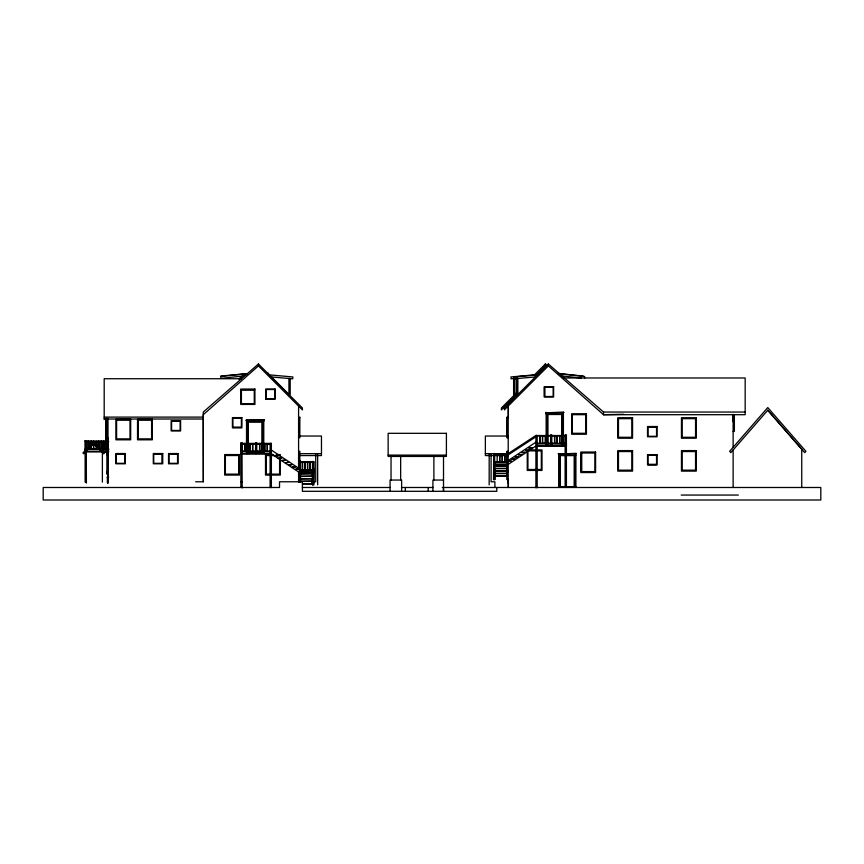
<?xml version="1.0" encoding="UTF-8"?>
<svg xmlns="http://www.w3.org/2000/svg" width="864" height="864" viewBox="0 0 864 864"><rect width="100%" height="100%" fill="white"/><g stroke="black" fill="none" stroke-linecap="round" stroke-linejoin="round"><path stroke-width="1.3" d="M566.406 443.783L566.406 445.684L535.907 445.684M108.346 474.26L108.324 478.278L108.324 477.014M302.486 483.656L313.502 483.678L313.664 468.256L313.038 468.256L312.887 483.97L302.486 483.97M312.908 483.97L313.038 468.256M494.802 454.421L506.812 454.496M312.574 477.014L313.502 477.014L312.682 476.852M767.772 410.206L730.814 452.628L729.659 451.3L767.772 407.56L805.885 451.3L804.73 452.628L767.772 410.206L802.418 449.982M85.126 482.112L85.126 440.802L86.238 440.64L86.4 483.095M107.363 482.728L107.363 477.014L108.475 476.852M240.883 487.361L240.883 443.102L241.996 442.94L242.147 487.966M255.496 453.578L255.647 442.94L256.759 443.102L256.759 453.578M299.203 482.458L299.365 461.419M312.401 484.898L312.671 461.419M517.298 392.072L501.401 407.981L501.401 409.892L517.298 393.984M534.125 375.224L545.346 364.003L547.279 365.828M535.874 375.386L545.346 365.904L545.346 364.003M548.338 364.003L504.392 407.981L504.392 409.892L548.338 365.904L548.338 364.003L603.526 412.052L745.168 412.052M494.608 453.524L494.888 479.606L493.495 479.606L493.776 453.524M508.086 479.606L506.812 479.606L506.974 453.524M550.519 445.684L550.681 435.046L551.794 435.208L551.794 445.684M203.299 481.777L203.256 412.052L258.444 364.003L258.444 365.904L203.256 414.698L203.364 481.777L195.674 481.777M238.81 378.994L244.469 374.069L245.192 374.274L239.76 379.015M107.05 446.051L107.525 438.178M508.075 460.674L535.907 442.184M506.812 453.686L508.086 453.686L536.069 435.359L537.181 435.521L537.181 487.814M508.075 454.961L535.907 436.784M220.86 376.477L247.374 373.637L220.86 376.002L220.86 378.378L243.583 375.948M534.492 374.868L510.937 376.952L511.099 378.821L517.763 378.227M537.484 374.868L513.918 376.952L514.091 378.821L535.41 376.931M623.743 414.299L603.418 414.698L745.168 414.698L745.168 377.978L564.397 377.978M87.005 441.796L108.626 441.796M242.125 443.729L255.496 443.75L241.034 443.891M108 449.064L86.4 449.064M494.867 454.334L506.812 454.334M241.531 378.734L104.188 378.734L104.188 419.299M544.612 387.202L553.176 387.202L553.176 396.511L544.612 396.511L544.612 387.202L544.644 396.479M241.466 389.815L254.21 389.815M288.932 394.502L290.185 394.502L290.185 378.486L288.932 378.486L288.932 394.502L269.298 374.868L292.874 376.952L292.702 378.821L271.372 376.942M546.156 414.094L563.393 414.094M104.188 417.107L203.256 417.107M298.588 417.204L299.84 417.204L299.84 437.713L298.588 437.713M508.388 417.204L506.952 417.204L506.952 437.713L508.205 437.713M298.588 417.679L299.84 417.679M507.244 417.679L508.388 417.679L508.388 406.922M506.952 418.154L508.205 418.154M106.099 418.889L107.05 418.889L107.05 449.939L105.624 450.328L106.099 418.446M104.188 419.018L203.256 419.018M106.888 419.288L108 419.288M246.521 421.589L263.768 421.589M647.978 427L656.543 427L656.543 436.309L647.978 436.309L647.978 427L656.51 427.043M232.891 427.356L241.391 427.356L241.423 418.09L232.859 418.09L232.859 427.399L241.423 427.399M733.126 431.417L734.378 431.417L734.378 414.515M550.519 435.208L551.794 435.208M566.406 487.49L566.406 435.208L565.132 435.208L565.132 487.49M550.519 435.542L535.907 435.521L535.907 487.814M551.794 435.542L566.32 435.521M537.181 435.856L550.519 436.018M551.794 435.931L565.132 435.856M299.938 436.039L321.462 436.039L321.462 455.566L299.938 455.566M508.237 436.039L485.363 436.039L485.363 455.566L508.237 455.566M506.952 436.774L508.205 436.774M106.888 437.908L108 437.908M108 438.858L106.888 438.858L106.888 418.349M85.126 440.802L86.4 440.802M85.212 441.115L108.076 441.115M85.288 441.59L108.626 441.558M240.883 443.102L242.147 443.102M255.496 443.102L256.759 443.102M537.181 443.405L550.519 443.318M551.794 443.405L565.132 443.405M240.959 443.416L255.496 443.426M256.759 443.426L271.372 443.416L271.372 487.609M537.181 443.48L550.519 443.48M551.794 443.426L565.132 443.783L551.794 443.794M256.759 443.75L270.108 443.75M256.759 443.912L270.108 443.912M537.181 443.794L550.519 443.794M566.406 445.997L535.907 445.997L508.075 464.486L493.495 464.486M108 448.74L108.626 448.74M85.288 448.902L108 448.902M108.626 449.334L99.176 449.258L99.241 441.558M85.126 449.377L108.626 449.42M100.526 449.734L108.626 449.734M528.595 449.928L542.009 449.928L542.009 470.437L527.256 470.437L527.256 451.202M85.126 451.278L108.637 451.278M241.034 451.202L255.496 451.31M256.759 451.289L270.108 451.31M242.147 451.375L255.496 451.375M256.759 451.375L270.108 451.375M298.588 451.343L299.84 451.343L299.84 461.603M508.205 451.343L506.952 451.343L506.952 471.852L508.205 471.852M102.762 451.634L108.626 451.634M240.883 451.678L255.496 451.688M256.759 451.688L270.108 451.688M506.952 451.818L508.205 451.818M85.126 451.915L108 451.948M102.762 452.272L108.626 452.272M506.952 452.293L508.205 452.293M106.888 452.898L108 452.898M240.883 453.578L271.372 453.578M299.938 453.665L321.462 453.665M485.363 453.665L508.237 453.665M106.888 453.773L108 453.773M493.495 453.686L494.726 453.524M108 453.924L107.363 454.302L108 454.302M116.338 454.01L124.902 454.01L124.902 463.32L116.338 463.32L116.338 454.01L124.87 454.043M153.738 454.01L162.302 454.01L162.302 463.32L153.738 463.32L153.738 454.01L162.27 454.043L162.27 463.277M168.988 454.01L177.552 454.01L177.552 463.32L168.988 463.32L168.988 454.01L177.52 454.043M240.883 453.892L271.372 453.892L299.214 472.381M493.69 454.021L506.812 454.021M494.77 454.097L506.812 454.097M106.888 454.723L108 454.723M273.564 454.572L265.518 454.572L265.518 475.081L280.271 475.081L280.271 459.702M276.253 454.572L280.271 454.572L280.271 457.142M388.141 455.112L446.407 455.112M558.673 455.231L575.91 455.231M274.223 455.598L266.198 455.522L266.198 474.142L279.59 474.142L279.59 459.508M298.588 460.264L299.84 460.264M298.588 460.739L299.84 460.739M506.952 461.128L511.456 461.095L508.086 461.408M299.203 461.581L300.478 461.581L300.478 482.166M312.401 461.581L313.783 461.581L313.783 484.898M506.952 461.603L508.205 461.603M313.589 461.916L300.478 461.916L312.52 461.992M506.812 461.884L494.77 461.905L506.812 461.959M313.189 461.992L312.714 469.703M300.478 462.229L312.52 462.229M494.77 462.283L506.812 462.283M300.478 462.391L313.513 462.391M313.189 462.856L312.876 461.581L312.876 478.278L313.2 477.014M493.495 464.173L508.205 464.173M648.011 464.465L656.51 464.465M494.273 465.761L507.352 465.761M494.273 466.074L507.352 466.074M494.294 468.32L507.319 468.32M494.294 468.634L507.319 468.634M299.203 468.99L295.834 468.99L299.203 469.303M300.478 469.8L313.513 469.703M300.478 470.178L313.664 470.178M494.327 470.794L508.205 470.912M494.327 471.107L507.406 471.107M106.888 471.517L108 471.517M313.783 472.068L299.084 472.068L313.783 472.381M106.888 472.457L108 472.457M106.888 473.342L108 473.342M494.348 473.299L507.308 473.299M494.348 473.612L507.308 473.612M299.938 473.656L313.016 473.656M299.938 473.969L312.984 473.656M108 474.282L106.888 474.282L106.888 451.948M494.381 475.762L507.395 475.762M494.381 476.075L507.395 476.075M299.97 476.204L312.984 476.204L299.97 476.528M107.363 477.014L108.637 477.014M107.363 477.328L108.551 477.328M107.449 477.727L108.475 477.803M299.884 478.688L312.962 478.688L299.884 479.002M443.513 480.049L432.918 480.049L432.918 491.303M299.97 481.194L312.93 481.194L299.97 481.507M240.883 481.777L242.147 481.777M508.205 483.03L507.881 478.71M302.4 487.49L390.074 487.49M401.501 487.49L433.274 487.49M442.314 487.49L820.8 487.49L820.8 499.997L43.2 499.997L43.2 487.49L279.526 487.49L279.526 481.777L302.4 481.777L302.4 491.303L496.8 491.303L496.8 487.49M681.21 495.061L738.353 495.061M565.132 435.834L565.294 435.046L566.406 435.208M557.939 373.388L583.135 376.078M559.397 373.777L584.593 376.477L584.593 378.378M560.574 375.808L581.396 378.032M268.099 373.14L268.65 373.388M271.372 450.079L299.214 468.569M561.578 376.682L563.587 378.432M548.338 365.904L603.526 414.698L603.526 412.052M271.372 443.416L270.108 443.416L270.108 487.609M258.444 364.003L302.4 407.981L302.4 409.892L258.444 365.904M245.074 374.382L245.689 375.106M494.726 469.12L494.716 479.606M732.985 414.482L733.126 421.621M493.614 460.361L493.776 479.606M313.2 478.278L313.189 461.581L313.189 469.703M801.738 449.204L801.738 487.49M733.126 414.364L733.126 447.368M733.126 449.982L733.126 487.49M581.569 453.06L581.569 471.528M575.91 453.481L575.91 486.67M574.603 455.231L574.603 486.67M574.225 486.67L574.225 455.609L560.358 455.609L560.358 486.67M565.456 435.596L565.456 443.308M563.587 445.932L545.962 445.932M563.393 412.355L563.393 445.543M562.334 435.618L562.334 443.318M562.086 414.094L562.086 445.543M561.708 445.543L561.708 414.482L547.841 414.482L547.841 445.543M559.98 455.231L559.98 486.67M559.786 435.618L559.786 443.318M559.634 435.618L559.634 443.318M558.673 453.481L558.673 486.67M557.248 435.618L557.248 443.318M557.086 435.618L557.086 443.318M554.71 435.618L554.71 443.318M554.548 435.618L554.548 443.318M547.528 435.618L547.528 443.318M547.463 414.094L547.463 445.543M546.156 412.355L546.156 445.543M545.152 435.618L545.152 443.318M542.614 435.618L542.614 443.318M542.452 435.618L542.452 443.318M540.065 435.618L540.065 443.318M539.914 435.618L539.914 443.318M508.388 479.228L508.388 487.49M508.205 406.08L508.205 487.49M507.244 417.204L507.244 436.774M507.244 454.475L507.244 471.852M504.878 454.097L504.878 461.808M504.727 454.097L504.727 461.808M502.34 454.097L502.34 461.808M502.178 454.097L502.178 461.808M499.802 454.097L499.802 461.808M499.64 454.097L499.64 461.808M497.254 454.097L497.102 461.808M494.899 487.49L494.899 481.777L491.087 481.777L491.087 454.28M489.175 454.28L489.175 484.855M443.513 456.419L443.513 491.303L443.437 487.49M433.89 456.419L433.89 480.049M428.188 487.49L428.188 491.303M405.313 487.49L405.313 491.303M401.63 491.303L401.63 480.049L390.074 480.049L390.074 491.303M400.658 456.419L400.658 480.049M391.036 456.419L391.036 480.049M317.65 454.28L317.65 484.855M315.738 454.28L315.738 481.777L311.926 481.777L311.926 484.067M313.664 461.581L313.492 484.877M312.876 477.014L312.876 478.278M312.52 461.581L312.52 484.898M310.187 461.992L310.187 469.703M310.025 461.992L310.025 469.703M307.649 461.992L307.649 469.703M307.487 461.992L307.487 469.703M305.1 461.992L305.1 469.703M304.949 461.992L304.949 469.703M302.562 461.992L302.562 469.703M302.4 461.992L302.4 469.703M298.588 406.08L298.588 468.99M298.588 471.906L298.588 482.296M267.376 443.513L267.376 451.213M267.214 443.513L267.214 451.213M266.166 389.556L266.166 398.79M264.838 443.513L264.838 451.213M264.676 443.513L264.676 451.213M263.768 419.85L263.768 453.038M262.451 421.589L262.451 453.038M262.289 443.513L262.289 451.213M262.073 453.038L262.073 421.978L248.206 421.978L248.206 453.038M259.751 443.513L259.751 451.213M259.589 443.513L259.589 451.213M252.742 443.513L252.742 451.213M252.58 443.513L252.58 451.213M250.193 443.513L250.193 451.213M250.042 443.513L250.042 451.213M247.838 421.589L247.838 453.038M247.655 443.513L247.655 451.213M247.493 443.513L247.493 451.213M246.521 419.85L246.521 453.038M245.117 443.513L245.117 451.213M244.955 443.513L244.955 451.213M241.672 443.491L241.672 451.202M241.196 443.491L241.196 451.202M108 418.349L108 483.181M107.687 438.145L107.687 451.246M107.687 454.302L107.687 483.181M106.855 441.558L107.017 449.258M106.391 441.202L106.391 448.902M106.229 441.202L106.229 448.902M105.775 418.5L105.775 449.939M104.479 441.558L104.479 449.258M104.317 441.558L104.317 449.258M103.842 441.202L103.842 448.902M103.691 441.202L103.691 448.902M102.384 452.477L102.384 482.112M101.941 441.558L101.941 449.258M101.779 441.558L101.779 449.258M101.304 441.202L101.304 448.902M101.142 441.202L101.142 448.902M99.392 441.558L99.392 449.258M98.766 441.202L98.766 448.902M98.604 441.202L98.604 448.902M96.854 441.558L96.854 446.688M96.692 441.558L96.692 446.688M96.228 441.202L96.066 448.902M94.316 441.558L94.316 444.118M94.154 441.558L94.154 444.118M93.679 441.202L93.679 448.902M93.528 441.202L93.528 448.902M91.768 441.558L91.768 445.403M91.616 441.558L91.616 445.403M91.141 441.202L91.141 448.902M90.979 441.202L90.979 448.902M89.23 441.558L89.23 446.688M89.068 441.558L89.068 446.688M88.603 441.202L88.603 448.902M88.441 441.202L88.441 448.902M87.026 449.734L87.026 441.158L85.914 440.996L85.763 451.634M85.99 441.202L85.99 448.902M85.763 452.272L85.763 482.274M85.514 441.202L85.514 448.902M93.755 442.076L82.922 452.92L83.808 453.805L93.755 443.848L103.712 453.805L104.598 452.92L93.755 442.076M514.868 378.486L513.616 378.486L513.616 394.502L514.868 394.502L514.868 378.486M517.86 378.486L516.607 378.486L516.607 394.502L517.86 394.502L517.86 378.486M553.619 386.737L544.169 386.737L544.169 396.986L553.619 396.986L553.619 386.737M254.923 389.048L240.754 389.048L240.754 404.428L254.923 404.428L254.923 389.048M275.13 389.048L265.691 389.048L265.691 399.298L275.13 399.298L275.13 389.048M274.698 389.524L266.123 389.524L266.123 398.822L274.698 398.822L274.698 389.524M254.264 389.761L241.412 389.761L241.412 403.715L254.264 403.715L254.264 389.761M563.771 412.355L545.778 412.744L563.771 412.355M586.418 413.737L571.655 413.737L571.655 434.246L586.418 434.246L586.418 413.737M585.738 414.677L572.335 414.677L572.335 433.296L585.738 433.296L585.738 414.677M241.866 417.614L232.416 417.614L232.416 427.864L241.866 427.864L241.866 417.614M632.556 417.712L617.792 417.712L617.792 438.221L632.556 438.221L632.556 417.712M696.222 417.712L681.458 417.712L681.458 438.221L696.222 438.221L696.222 417.712M631.876 418.662L618.473 418.662L618.473 437.281L631.876 437.281L631.876 418.662M695.542 418.662L682.139 418.662L682.139 437.281L695.542 437.281L695.542 418.662M130.68 419.31L115.916 419.31L115.916 439.819L130.68 439.819L130.68 419.31M152.28 419.31L137.516 419.31L137.516 439.819L152.28 439.819L152.28 419.31M264.136 419.85L246.143 420.239L264.136 419.85M130 420.25L116.597 420.25L116.597 438.869L130 438.869L130 420.25M151.6 420.25L138.197 420.25L138.197 438.869L151.6 438.869L151.6 420.25M180.608 420.66L171.169 420.66L171.169 430.909L180.608 430.909L180.608 420.66M180.176 421.135L171.601 421.135L171.601 430.445L180.176 430.445L180.176 421.135M656.986 426.524L647.536 426.524L647.536 436.784L656.986 436.784L656.986 426.524M446.407 433.318L388.141 433.318L388.141 456.44L446.407 456.44L446.407 433.318M532.418 447.887L529.049 448.2L532.418 447.887M528.919 450.09L525.55 450.403L528.919 450.09M632.556 450.608L617.792 450.608L617.792 471.118L632.556 471.118L632.556 450.608M696.222 450.608L681.458 450.608L681.458 471.118L696.222 471.118L696.222 450.608M541.328 450.868L527.936 450.868L527.936 469.487L541.328 469.487L541.328 450.868M631.876 451.548L618.473 451.548L618.473 470.167L631.876 470.167L631.876 451.548M695.542 451.548L682.139 451.548L682.139 470.167L695.542 470.167L695.542 451.548M595.588 452.045L580.824 452.045L580.824 472.554L595.588 472.554L595.588 452.045M525.431 452.293L522.061 452.606L525.431 452.293M263.952 453.038L246.337 453.427L263.952 453.038M594.907 452.984L581.515 452.984L581.515 471.604L594.907 471.604L594.907 452.984M576.288 453.481L558.295 453.87L576.288 453.481M125.345 453.535L115.895 453.535L115.895 463.795L125.345 463.795L125.345 453.535M162.745 453.535L153.295 453.535L153.295 463.795L162.745 463.795L162.745 453.535M177.995 453.535L168.545 453.535L168.545 463.795L177.995 463.795L177.995 453.535M521.932 454.496L518.562 454.81L521.932 454.496M239.458 454.572L224.694 454.572L224.694 475.081L239.458 475.081L239.458 454.572M656.986 454.723L647.536 454.723L647.536 464.972L656.986 464.972L656.986 454.723M656.543 455.188L647.978 455.188L647.978 464.497L656.543 464.497L656.543 455.188M238.777 455.522L225.385 455.522L225.385 474.142L238.777 474.142L238.777 455.522M278.24 455.782L274.871 456.095L278.24 455.782M518.443 456.689L515.074 457.002L518.443 456.689M281.729 457.985L278.359 458.298L281.729 457.985M514.944 458.892L511.574 459.205L514.944 458.892M285.228 460.188L281.858 460.501L285.228 460.188M288.716 462.38L285.347 462.704L288.716 462.38M292.216 464.584L288.846 464.897L292.216 464.584M295.704 466.787L292.334 467.1L295.704 466.787M576.104 486.67L558.479 487.058L576.104 486.67"/></g></svg>
